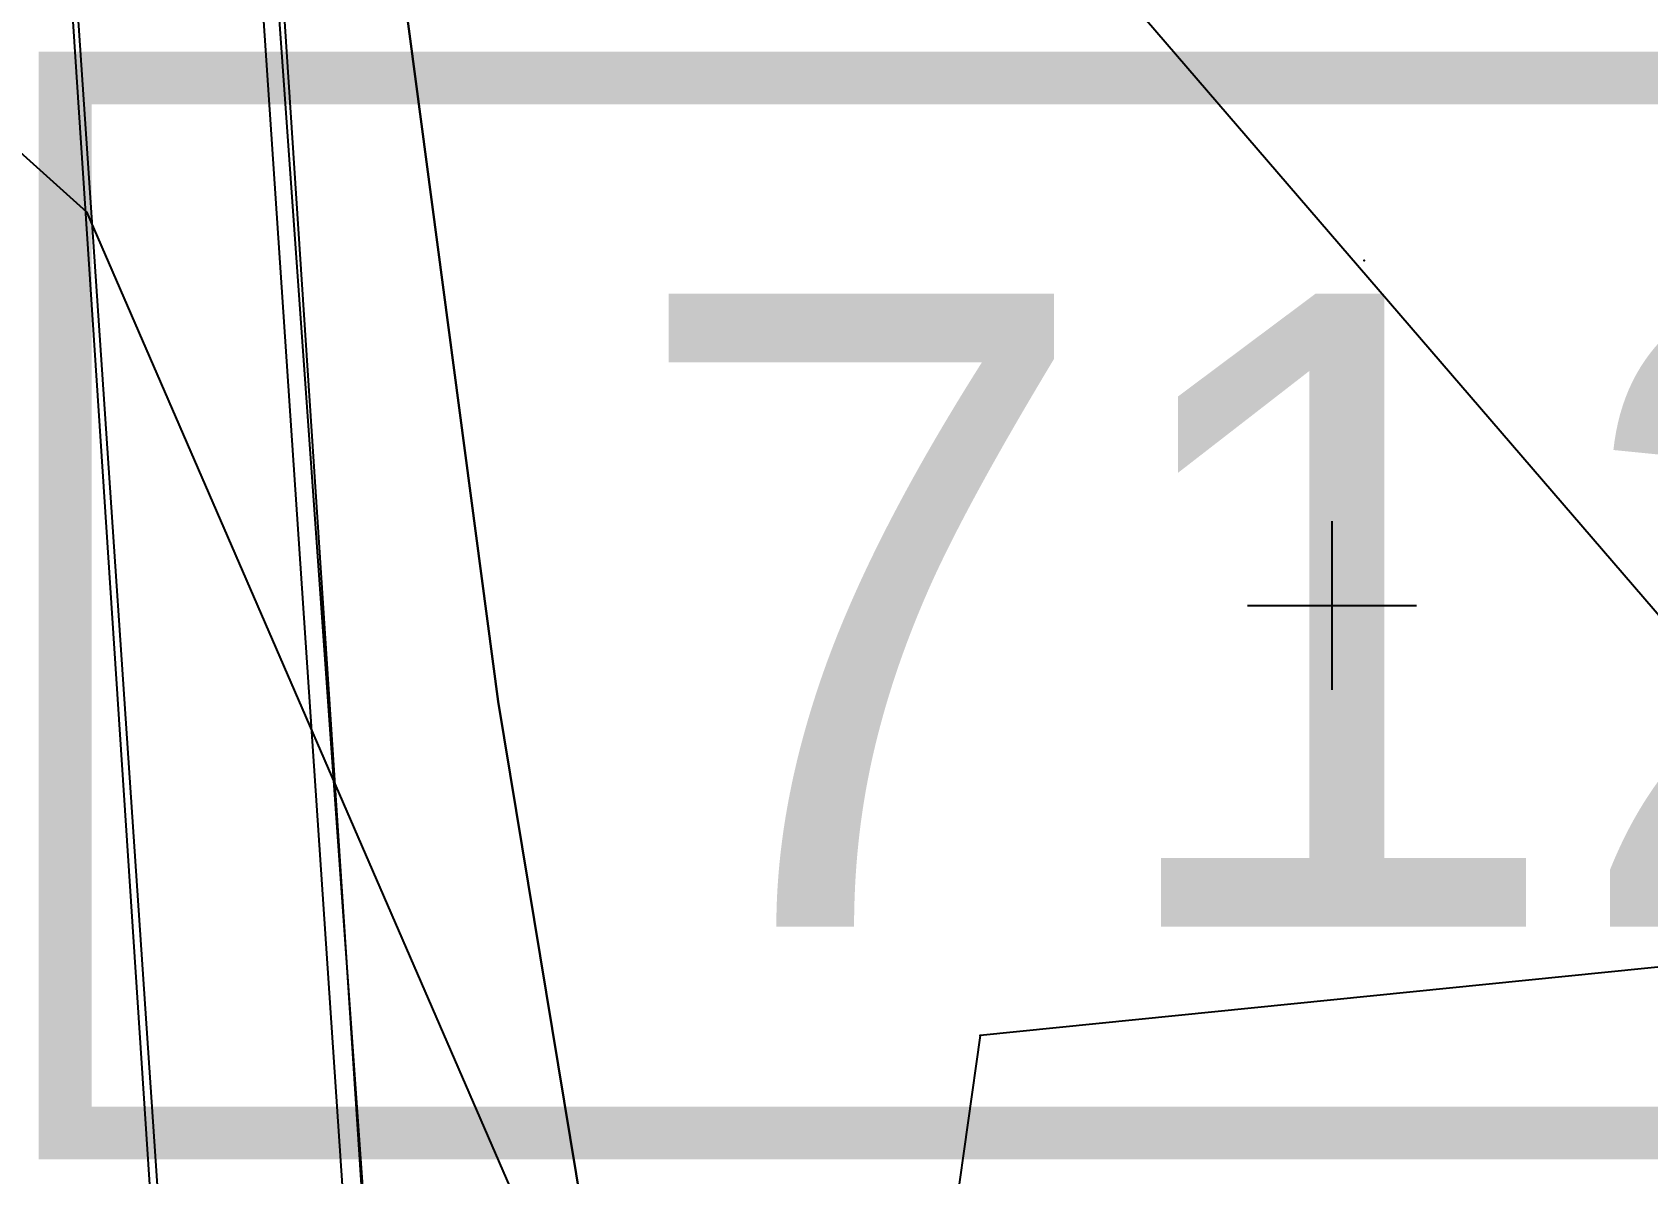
# Model space of a CAD drawing. Header units: metres. Extents: x 222509 to 223547, y 765290 to 766147.
# Drawn here: x 223039.684 to 223042.744, y 765864.798 to 765866.962 of the extents above; entities that cross this region are included whole.
import ezdxf
from ezdxf.enums import TextEntityAlignment as Align

# ---------------------------------------------------------------- set-up
doc = ezdxf.new("R2010")
doc.units = ezdxf.units.M
doc.linetypes.add('DASHED', pattern=[19.05, 12.7, -6.35])
for name, color, linetype in [('K', 8, 'Continuous'), ('KER', 8, 'Continuous'), ('M2602', 8, 'Continuous'), ('pcell', 160, 'Continuous'), ('PNT', 8, 'Continuous'), ('PNT2510', 8, 'Continuous'), ('scellno', 160, 'Continuous'), ('SM', 8, 'DASHED'), ('Tcontours0', 250, 'Continuous'), ('Tcontours2', 250, 'DASHED')]:
    doc.layers.add(name, color=color, linetype=linetype)
doc.layers.add('M2605', color=8, linetype='Continuous', lineweight=25)
doc.styles.add('HEBTXT', font='HEBTXT.SHX', dxfattribs={"width": 0.86})

# ---------------------------------------------------------------- blocks, each defined once
blk = doc.blocks.new('G$CAC2BD834')
at = {"layer": 'KER'}
for points in [[(223052.22, 765926.7, 0.064807), (223045.66, 765928.07, 0.135371), (223041.83, 765925.91, 0.143807), (223039.25, 765921.17), (223038.14, 765914.34, 0.058927), (223038.2, 765891.27), (223039.25, 765874.72), (223040.09, 765861.99), (223040.77, 765853.88)], [(223052.0884, 765926.3223, 0.064166), (223045.6946, 765927.6661, 0.133268), (223042.1126, 765925.6269, 0.1435), (223039.6431, 765921.0955), (223038.5363, 765914.2849, 0.058932), (223038.5985, 765891.3067), (223039.6492, 765874.7458), (223040.4889, 765862.0199), (223041.1686, 765853.9134)]]:
    blk.add_lwpolyline(points, format="xyb", dxfattribs=at)
at = {"layer": 'PNT2510'}
blk.add_point((223041.48, 765865.06, 515.31), dxfattribs=at)
at = {"layer": 'SM', "ltscale": 0.3}
blk.add_lwpolyline([(223057.49, 765867.19), (223049.62, 765865.88), (223041.48, 765865.06), (223041.23, 765863.29)], dxfattribs=at)
at = {"layer": 'Tcontours0', "elevation": 515}
blk.add_lwpolyline([(223026.0245, 765872.7502), (223025.6277, 765869.6383), (223029.6896, 765867.1032), (223030.7645, 765867.1728), (223037.5214, 765868.8022), (223038.6219, 765867.6702), (223039.7863, 765866.6212), (223040.9623, 765863.9114), (223041.4191, 765864.6349), (223044.683, 765864.43)], dxfattribs=at)
at = {"layer": 'Tcontours2', "elevation": 515.5}
blk.add_lwpolyline([(223038.9699, 765871.5796), (223039.4881, 765871.1128), (223040.7545, 765868.195), (223043.2954, 765865.2406), (223044.6761, 765865.0798)], dxfattribs=at)
blk = doc.blocks.new('G$C9B10AD15')
at = {"layer": 'K'}
for points in [[(223043.015, 765832.737), (223042.257, 765835.226), (223041.109, 765849.109), (223040.043, 765862.966), (223038.041, 765892.616), (223037.437, 765906.61, -0.127082), (223040.718, 765924.44, -0.259983), (223046.572, 765928.027, -0.135558), (223052.101, 765926.739)], [(223043.3498, 765832.839), (223042.6027, 765835.2922), (223041.4579, 765849.1368), (223040.3921, 765862.9912), (223038.3905, 765892.6353), (223037.7865, 765906.6299, -0.127019), (223041.0297, 765924.2801, -0.259448), (223046.5864, 765927.6773, -0.135558), (223051.9337, 765926.4316, -0.135558)]]:
    blk.add_lwpolyline(points, format="xyb", dxfattribs=at)
at = {"layer": 'PNT', "color": 252}
blk.add_point((223042.207, 765866.529, 511.998), dxfattribs=at)
blk = doc.blocks.new('Cellno')
at = {"color": 2}
for points in [[(0, 0.4), (0, -0.4)], [(-0.4, 0), (0.4, 0)]]:
    blk.add_lwpolyline(points, dxfattribs=at)
at = {"layer": 'scellno', "const_width": 0.25}
blk.add_lwpolyline([(6, 2.5), (-6, 2.5), (-6, -2.5), (6, -2.5)], close=True, dxfattribs=at)
at = {"layer": 'scellno', "style": 'HEBTXT'}
blk.add_attdef('CELLNO', text='', height=3, dxfattribs=at).set_placement((0, 0), align=Align.MIDDLE)
at = {"layer": 'scellno', "style": 'HEBTXT', "flags": 1}
for tag, p in [('CODE', (-0.2866, -6)), ('AREA', (0.2135, -8.9665))]:
    blk.add_attdef(tag, text='', height=2.5, dxfattribs=at).set_placement(p, align=Align.CENTER)
blk = doc.blocks.new('G$C915B2375')
at = {"layer": 'pcell'}
blk.add_lwpolyline([(223047.0142, 765844.2218), (223045.9955, 765846.5042), (223045.0505, 765848.8181), (223044.1799, 765851.1611), (223043.3848, 765853.5307), (223042.6659, 765855.9246), (223042.024, 765858.3402), (223041.4598, 765860.7751), (223040.9737, 765863.2269), (223040.5663, 765865.6929), (223040.2381, 765868.1707), (223039.9893, 765870.6578), (223039.9588, 765871.0327), (223041.1486, 765880.1284)], dxfattribs=at)
blk.add_lwpolyline([(223041.3868, 765878.8376), (223041.1486, 765880.1287), (223039.9588, 765871.0327), (223039.9893, 765870.6578), (223040.2381, 765868.1707), (223040.5663, 765865.6929), (223040.9737, 765863.2269), (223041.4598, 765860.7751), (223042.024, 765858.3402), (223042.6659, 765855.9246), (223043.3848, 765853.5307), (223044.1799, 765851.1611), (223045.0505, 765848.8181), (223045.9955, 765846.5042), (223047.0142, 765844.2218), (223047.9138, 765842.3678), (223045.1642, 765857.7273), (223043.9973, 765864.2461)], close=True, dxfattribs=at)
at = {"layer": 'scellno', "xscale": 0.4, "yscale": 0.4, "zscale": 0.4}
blk.add_blockref('Cellno', (223042.1462, 765865.8753), dxfattribs=at).add_auto_attribs({'CELLNO': '712'})
blk = doc.blocks.new('G$CFB36F9AD')
at = {"layer": 'M2605'}
for points in [[(223043.015, 765832.737), (223042.257, 765835.226), (223041.109, 765849.109), (223040.043, 765862.966), (223038.041, 765892.616), (223037.437, 765906.61, -0.107595), (223040.105, 765923.589, -0.165647), (223043.784, 765927.338, -0.275637), (223052.256, 765926.732)], [(223043.3498, 765832.839), (223042.6027, 765835.2922), (223041.4579, 765849.1368), (223040.3921, 765862.9912), (223038.3905, 765892.6353), (223037.7865, 765906.6299, -0.110288), (223040.4656, 765923.4159, -0.165647), (223043.9639, 765926.9807, -0.275637), (223052.0271, 765926.404)]]:
    blk.add_lwpolyline(points, format="xyb", dxfattribs=at)
at = {"layer": 'PNT'}
blk.add_point((223042.207, 765866.529, 511.998), dxfattribs=at)
blk = doc.blocks.new('G$CEBE070F1')
at = {"layer": 'M2602'}
blk.add_polyline3d([(223043.09, 765833.37, 510.47), (223042.29, 765836.63, 510.8), (223041.1, 765853.67, 512.61), (223039.38, 765877.84, 515.11), (223038.27, 765895.12, 516.98), (223037.75, 765908.7, 518.44), (223038.69, 765917.11, 519.27), (223039.69, 765921.88, 519.79), (223041.17, 765924.57, 520.3), (223042.57, 765926.45, 520.67), (223044.43, 765927.37, 520.96), (223046.86, 765927.78, 521.37), (223051.49, 765926.66, 521.74)], dxfattribs=at)

msp = doc.modelspace()

# ---------------------------------------------------------------- block references
for name in ['G$CEBE070F1', 'G$CAC2BD834', 'G$C915B2375', 'G$C9B10AD15', 'G$CFB36F9AD']:
    msp.add_blockref(name, (0, 0))

doc.saveas('drawing.dxf')
